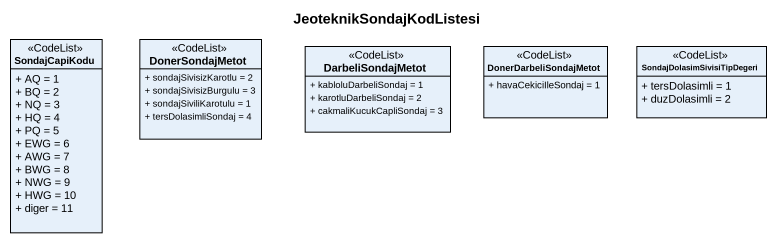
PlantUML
@startuml
title JeoteknikSondajKodListesi
hide circle
hide empty members
skinparam classAttributeIconSize 0
class SondajCapiKodu <<CodeList>> {
  + AQ = 1
  + BQ = 2
  + NQ = 3
  + HQ = 4
  + PQ = 5
  + EWG = 6
  + AWG = 7
  + BWG = 8
  + NWG = 9
  + HWG = 10
  + diger = 11
}
class DonerSondajMetot <<CodeList>> {
  + sondajSivisizKarotlu = 2
  + sondajSivisizBurgulu = 3
  + sondajSiviliKarotulu = 1
  + tersDolasimliSondaj = 4
}
class DarbeliSondajMetot <<CodeList>> {
  + kabloluDarbeliSondaj = 1
  + karotluDarbeliSondaj = 2
  + cakmaliKucukCapliSondaj = 3
}
class DonerDarbeliSondajMetot <<CodeList>> {
  + havaCekiciIleSondaj = 1
}
class SondajDolasimSivisiTipDegeri <<CodeList>> {
  + tersDolasimli = 1
  + duzDolasimli = 2
}
@enduml
